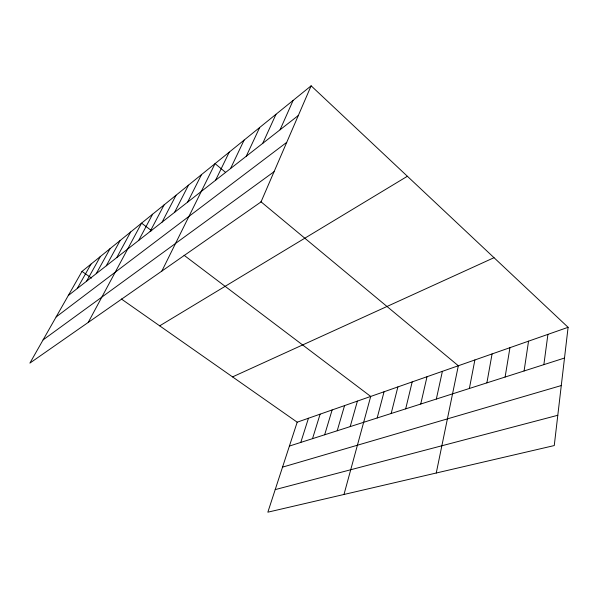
<?xml version="1.0" encoding="UTF-8"?>
<svg xmlns="http://www.w3.org/2000/svg" width="598" height="598" viewBox="0 0 598 598"><rect width="100%" height="100%" fill="white"/><g stroke="black" fill="none" stroke-linecap="round" stroke-linejoin="round"><path stroke-width="0.9" d="M568.1 327.308L554.256 445.562L267.844 512.18L297.191 422.188L568.1 327.308L311.132 85.82L82.001 271.402L29.9 363.098L261.012 201.93L311.132 85.82M543.866 364.638L547.918 334.379M524.087 370.969L528.55 341.159M505.108 377.039L509.952 347.677M486.892 382.87L492.072 353.934M469.378 388.476L474.879 359.959M436.256 473.011L458.33 365.752L260.87 201.69M436.338 399.045L442.385 371.336M420.73 404.039L427.017 376.718M405.683 408.853L412.186 381.913M391.174 413.495L397.879 386.921M377.174 417.972L384.065 391.757M343.985 494.471L370.708 396.437L184.057 255.264M350.204 426.606L357.41 401.094M337.212 430.762L344.56 405.594M324.662 434.783L332.129 409.944M312.515 438.663L320.109 414.16M300.772 442.423L308.463 418.234M280.066 129.781L293.125 100.412M262.731 143.356L275.992 114.285M246.241 156.257L259.674 127.501M230.544 168.546L244.111 140.104M215.579 180.26L229.258 152.131M161.864 271.073L215.063 163.628L225.521 172.321M187.652 202.117L201.489 174.623M174.601 212.327L188.49 185.156M162.11 222.105L176.029 195.247M150.143 231.471L164.084 204.927M138.669 240.456L152.61 214.219M88.242 322.412L141.584 223.144L151.75 230.835M116.752 257.603L130.67 231.979M106.287 265.796L120.183 240.478M96.233 273.667L110.092 248.656M86.561 281.239L100.374 256.52M77.254 288.52L91.016 264.099M68.284 295.539L298.327 115.496M56.115 316.97L286.726 142.354M43.071 339.918L274.063 171.693M159.688 325.843L407.38 176.268M232.547 376.897L494.015 257.686M289.402 446.063L564.505 358.038M282.525 467.143L561.283 385.553M275.2 489.613L557.799 415.274M82.001 271.402L91.531 278.085M121.357 298.985L297.191 422.188"/></g></svg>
